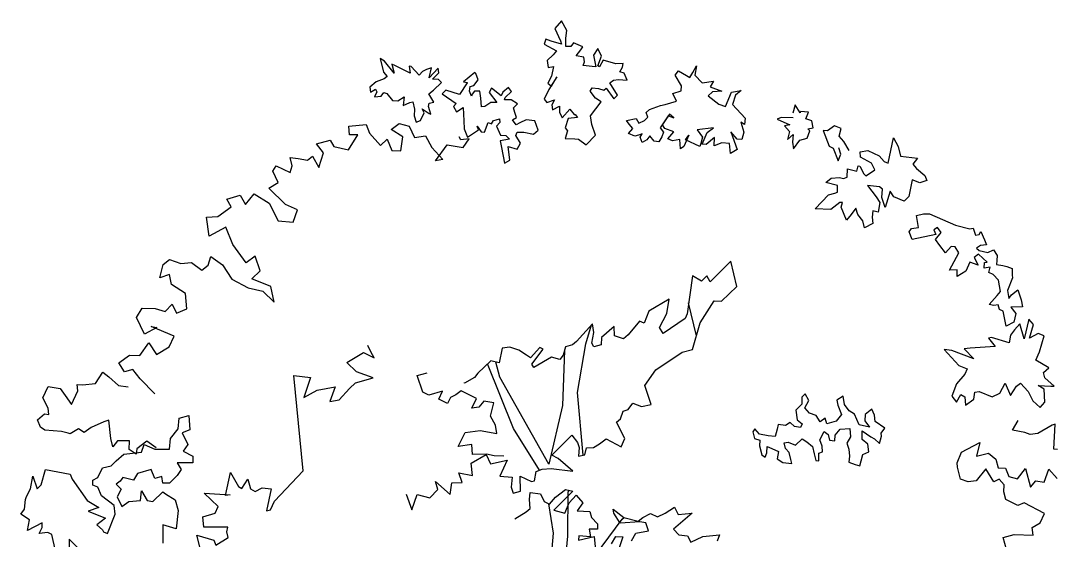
# Model space of a CAD drawing. Header units: millimetres. Extents: x -4829 to 17751, y -2575 to 15731.
# Drawn here: x 2373 to 3037, y -1920 to -1587 of the extents above; entities that cross this region are included whole.
import ezdxf

# ---------------------------------------------------------------- set-up
doc = ezdxf.new("R2010")
doc.units = ezdxf.units.MM
doc.layers.add('VERDE_alberi', color=104, linetype='Continuous', plot=False)

msp = doc.modelspace()

# ---------------------------------------------------------------- linework, layer by layer
at = {"layer": 'VERDE_alberi', "color": 0}
for points in [[(2748.65, -1629.91), (2753.59, -1636.72), (2755.99, -1634.41), (2750.96, -1626.46), (2753.33, -1624.87), (2756.49, -1624.46), (2762.18, -1624.74), (2760.26, -1620.37), (2757.44, -1619.51), (2759.17, -1616.46), (2759.43, -1614.05), (2754.84, -1614.39), (2746.69, -1611.98), (2744.34, -1616.14), (2743.23, -1615.51), (2745.53, -1609.5), (2743.2, -1604.53), (2740.42, -1608.81), (2742.05, -1616.31), (2739.63, -1616.05), (2733.82, -1615.32), (2734.79, -1612.95), (2734.22, -1610.07), (2729.28, -1609.1), (2732.46, -1605.41), (2733.55, -1603.47), (2727.69, -1600.89), (2726, -1603.23), (2722.72, -1603.21), (2722.85, -1597.8), (2723.37, -1592.97), (2719.97, -1586.67), (2715.73, -1591.59), (2719.34, -1599.47), (2719.94, -1601.64), (2713.33, -1599.74), (2709.96, -1598.57), (2708.95, -1601.66), (2716.73, -1606.05), (2714.61, -1608.51), (2710.71, -1612.16), (2711.49, -1616.62), (2714.81, -1615.93), (2713.5, -1622.14), (2711.27, -1626.74), (2713.46, -1628.7), (2716.9, -1622.6), (2711.93, -1630.77), (2708.77, -1637.02), (2710.52, -1639.11), (2715.45, -1637.5), (2713.73, -1640.56), (2714.14, -1643.71), (2718.67, -1641.52), (2718.78, -1645.23), (2720.3, -1649.02), (2725.29, -1643.42), (2728.11, -1646.84), (2728.83, -1646.88), (2730.3, -1648.81), (2724.14, -1649.35), (2722.27, -1655.25), (2723.75, -1657.18), (2722.35, -1662.24), (2728.48, -1662.41), (2730.9, -1662.67), (2735.86, -1666.21), (2741.87, -1660.09), (2739.5, -1653.27), (2738.63, -1647.66), (2745.5, -1638.74), (2741.77, -1636.26), (2738.42, -1631.82), (2739.67, -1629.6), (2743.79, -1630.09), (2747.16, -1631.26)], [(2637.95, -1631.23), (2642.9, -1626.34), (2641.15, -1624.26), (2637.16, -1624.2), (2641.36, -1619.99), (2640.79, -1617.11), (2635.06, -1623.38), (2636.52, -1616.89), (2633.33, -1618.01), (2630.84, -1619.17), (2628.72, -1621.63), (2623.43, -1616.09), (2622.16, -1615.74), (2622.94, -1620.2), (2613.47, -1615.59), (2611.09, -1614.61), (2612.66, -1620.25), (2606.33, -1612.66), (2603.71, -1610.81), (2605.7, -1619.62), (2608.13, -1622.45), (2606.2, -1623.92), (2601.11, -1625.8), (2596.94, -1629.3), (2597.36, -1632.46), (2600.59, -1630.63), (2601.51, -1632.24), (2600.06, -1635.45), (2604.37, -1634.95), (2606.06, -1632.61), (2607.88, -1633.28), (2611.5, -1637.88), (2615.06, -1638.06), (2619.04, -1635.55), (2618.48, -1641.08), (2622.58, -1639.01), (2624.59, -1638.68), (2625.65, -1643.3), (2625.44, -1647.57), (2626.8, -1651.63), (2629.56, -1650.63), (2631.95, -1645.76), (2630.51, -1643.12), (2635.07, -1646.06), (2636.18, -1646.69), (2634.57, -1641.75), (2635.11, -1639.5), (2638, -1638.93), (2634.84, -1633.49)], [(2828.61, -1658.01), (2832.62, -1669.17), (2828.29, -1671.87), (2827.69, -1665.45), (2822.78, -1665.02), (2817.93, -1666.97), (2818.21, -1661.5), (2812.87, -1665.98), (2810.13, -1665.84), (2813.43, -1658.34), (2817.41, -1655.44), (2806.94, -1656.55), (2810.36, -1661.29), (2809.42, -1665.44), (2808.78, -1667.42), (2799.49, -1663.11), (2801.65, -1660.12), (2798.55, -1667.27), (2796.29, -1668.8), (2795.85, -1662.93), (2791.25, -1663.61), (2788.2, -1662.36), (2792.07, -1657.99), (2786.34, -1655.7), (2784.81, -1653.43), (2788.57, -1647.59), (2791.97, -1649.04), (2789.17, -1646.53), (2783.25, -1655.36), (2785.5, -1658.03), (2784.25, -1661.07), (2782.44, -1664.26), (2779.36, -1663.92), (2776.6, -1660.5), (2774.65, -1663.14), (2771.82, -1664.82), (2770.54, -1661.29), (2771.74, -1659.16), (2769.31, -1660.13), (2767.09, -1660.75), (2762.98, -1658.9), (2765.7, -1655.75), (2763.45, -1653.08), (2761.57, -1650.61), (2767.83, -1649.47), (2769.52, -1652.29), (2773.26, -1650.65), (2775.37, -1648.57), (2774.24, -1645.59), (2776.35, -1643.51), (2783.42, -1640.94), (2786.56, -1640.37), (2793.78, -1638.36), (2791.47, -1633.31), (2796.67, -1631.57), (2797.01, -1628.48), (2792.97, -1621.52), (2794.93, -1618.88), (2800.26, -1621.89), (2802.39, -1623.09), (2804.2, -1619.9), (2806.6, -1615.64), (2805.57, -1621.61), (2810.26, -1626.59), (2817.44, -1625.49), (2815.43, -1629.04), (2822.79, -1631.79), (2816.92, -1632.22), (2814.05, -1634.82), (2820.91, -1640.09), (2825.22, -1641.59), (2828.96, -1632.47), (2835.23, -1631.32), (2831.61, -1634.43), (2829.67, -1640.35), (2837.82, -1649.16), (2837.44, -1653.16), (2834.95, -1651.76), (2837.01, -1658.07), (2835.67, -1662.93), (2832.58, -1662.59)], [(2659.47, -1626.53), (2654.53, -1633.98), (2645.82, -1631.26), (2643.42, -1633.57), (2652.39, -1639.72), (2650.58, -1641.63), (2652.7, -1645.02), (2656.83, -1642.23), (2657.4, -1650.96), (2657.43, -1656.1), (2659.6, -1661.34), (2666.68, -1656.56), (2665.8, -1654.24), (2668.47, -1657.94), (2670.61, -1658.04), (2672.9, -1652.03), (2675, -1652.85), (2676.25, -1650.63), (2677.99, -1650.14), (2680.16, -1649.54), (2680.33, -1651.83), (2678.21, -1654.29), (2680.78, -1660.13), (2684.34, -1660.31), (2686.64, -1662.7), (2680.6, -1663.68), (2681.53, -1667.87), (2683.45, -1678.09), (2686.84, -1675.98), (2685.84, -1667.37), (2691.46, -1669.08), (2693.65, -1665.2), (2690.62, -1660.19), (2691.44, -1658.1), (2695.87, -1658.03), (2702.08, -1659.35), (2704.91, -1656.92), (2702.78, -1650.97), (2697.4, -1650.12), (2693.3, -1652.2), (2690.82, -1653.36), (2688.55, -1650.25), (2691.19, -1648.81), (2690.06, -1645.62), (2689.21, -1642.58), (2691.77, -1640), (2687.76, -1637.37), (2683.33, -1637.43), (2683.84, -1635.89), (2687.89, -1631.96), (2686.01, -1629.44), (2682.43, -1632.54), (2681.18, -1634.76), (2675.14, -1629.89), (2673.58, -1632.66), (2678.4, -1639.04), (2674.68, -1639.14), (2670.71, -1641.65), (2668.69, -1641.97), (2668.26, -1636.24), (2667.49, -1631.78), (2664.2, -1631.76), (2662.67, -1633.82), (2662.33, -1635.09), (2660.92, -1631.74), (2661.41, -1628.8), (2663.67, -1628.17), (2666.42, -1624.6), (2665.05, -1620.54), (2664.37, -1619.79), (2657.03, -1625.96), (2659.62, -1626.3)], [(2929.45, -1677.98), (2932.96, -1661.8), (2935.85, -1667.32), (2937.48, -1673.59), (2948.41, -1674.72), (2945.27, -1678.74), (2947.78, -1681.5), (2953.06, -1686.01), (2954.44, -1689.02), (2949.8, -1690.53), (2944.9, -1688.77), (2942.77, -1699.44), (2939.88, -1702.45), (2933.1, -1699.69), (2930.84, -1695.92), (2927.7, -1706.34), (2925.57, -1699.94), (2925.81, -1694.67), (2924.06, -1693.16), (2916.27, -1692.29), (2921.92, -1699.56), (2924.19, -1703.33), (2923.18, -1709.47), (2919.67, -1708.59), (2919.17, -1712.73), (2919.8, -1716.62), (2914.27, -1719.51), (2913.27, -1714.99), (2910, -1710.98), (2908.87, -1706.96), (2905.73, -1710.98), (2902.72, -1714.49), (2899.45, -1706.21), (2900.2, -1703.2), (2898.57, -1703.33), (2892.67, -1707.72), (2882.63, -1707.34), (2891.29, -1698.31), (2895.3, -1697.18), (2897.06, -1696.55), (2897.06, -1692.29), (2889.52, -1690.4), (2892.91, -1687.52), (2898.31, -1687.27), (2900.82, -1687.89), (2903.21, -1686.89), (2903.46, -1681.62), (2909.49, -1683.13), (2910.36, -1679.61), (2911.37, -1679.86), (2913.88, -1684.76), (2915.14, -1686.14), (2918.28, -1684.26), (2920.91, -1682.25), (2918.78, -1677.98), (2911.74, -1674.09), (2911.49, -1670.83), (2916.51, -1669.95), (2923.67, -1673.34), (2927.06, -1676.85)], [(2972.8, -1717.84), (2981.85, -1720.1), (2984.11, -1719.6), (2985.62, -1724.24), (2987.88, -1723.74), (2988.88, -1721.86), (2991.27, -1727.25), (2992.65, -1730.26), (2988.76, -1730.89), (2986.25, -1732.4), (2988.01, -1733.9), (2993.53, -1735.28), (2997.17, -1733.53), (2999.43, -1737.29), (2999.18, -1740.43), (2999.06, -1743.06), (3003.2, -1743.56), (3005.71, -1744.19), (3009.11, -1745.57), (3009.11, -1749.84), (3009.23, -1751.47), (3006.1, -1759.75), (3006.98, -1764.76), (3008.61, -1762.51), (3012.63, -1759.24), (3014.76, -1765.64), (3015.77, -1770.16), (3008.24, -1770.41), (3011.5, -1774.42), (3010.12, -1779.94), (3005.23, -1782.45), (3003.34, -1772.92), (3000.96, -1771.79), (3000.07, -1768.9), (2997.31, -1769.28), (2994.3, -1768.53), (2999.44, -1762.88), (3001.7, -1760.25), (3000.32, -1752.97), (2996.93, -1749.46), (2994.04, -1748.2), (2994.92, -1744.69), (2991.02, -1745.32), (2991.4, -1741.68), (2993.03, -1741.55), (2987.38, -1736.41), (2984.74, -1738.42), (2987.26, -1743.31), (2981.86, -1741.43), (2979.35, -1747.2), (2973.7, -1750.59), (2973.7, -1746.32), (2968.8, -1746.7), (2974.82, -1735.41), (2972.56, -1731.64), (2969.92, -1731.52), (2966.28, -1735.41), (2962.64, -1730.77), (2959.88, -1726.88), (2963.64, -1722.49), (2961.25, -1719.22), (2958.74, -1720.73), (2960.13, -1723.74), (2944.93, -1726.88), (2942.92, -1722.11), (2944.55, -1719.85), (2948.95, -1719.35), (2947.69, -1711.57), (2952.21, -1710.57), (2955.98, -1710.44)], [(3026.64, -1799.03), (3029.58, -1788.76), (3025.67, -1787.3), (3020.28, -1790.23), (3022.73, -1781.43), (3019.79, -1778.01), (3016.86, -1790.72), (3013.92, -1780.94), (3010.5, -1784.85), (3008.05, -1788.27), (3007.07, -1793.16), (2995.82, -1789.74), (2993.86, -1790.23), (2998.27, -1795.61), (2982.12, -1796.58), (2978.21, -1797.07), (2984.57, -1803.43), (2970.38, -1798.05), (2965.49, -1797.56), (2974.78, -1807.83), (2980.16, -1809.78), (2978.7, -1813.2), (2973.31, -1819.56), (2970.38, -1827.38), (2973.31, -1831.29), (2976.25, -1826.4), (2978.7, -1827.87), (2979.19, -1833.24), (2984.57, -1829.33), (2985.06, -1824.93), (2987.99, -1824.44), (2996.31, -1827.87), (3001.2, -1825.42), (3004.63, -1819.07), (3008.05, -1826.89), (3011.97, -1821.02), (3014.41, -1819.07), (3019.31, -1824.44), (3022.24, -1830.31), (3027.13, -1834.71), (3030.07, -1831.29), (3029.58, -1822.98), (3025.67, -1820.53), (3033.98, -1821.02), (3035.94, -1821.02), (3030.07, -1815.65), (3029.09, -1812.22), (3032.52, -1809.29), (3024.2, -1804.4)], [(2923.91, -1857.67), (2925.22, -1852.96), (2924.95, -1851.05), (2927.32, -1848.01), (2921.19, -1843.68), (2920.83, -1839.56), (2919.07, -1835.76), (2914.78, -1839.17), (2914.58, -1843.29), (2917.66, -1847.35), (2911.03, -1845.85), (2907.89, -1838.98), (2904.52, -1836.84), (2901.44, -1832.78), (2900.72, -1827.32), (2896.7, -1829.88), (2897.33, -1833.15), (2899.61, -1839.19), (2896.13, -1843.38), (2890.13, -1845.14), (2889.21, -1841.6), (2885.98, -1843.82), (2883.42, -1839.79), (2878.98, -1838.19), (2876.15, -1834.93), (2878.54, -1830.24), (2876.25, -1825.84), (2874.09, -1828.08), (2874.18, -1832.48), (2870.37, -1836.45), (2871.11, -1842.47), (2874.44, -1845.22), (2873.36, -1847.39), (2869.51, -1846.91), (2866.74, -1844.25), (2863.74, -1846.23), (2859.04, -1845.48), (2858.3, -1848.53), (2856.99, -1853.24), (2852.58, -1852.77), (2847.03, -1851.76), (2843.97, -1848.26), (2842.65, -1850.2), (2843.81, -1854.63), (2847.16, -1855.64), (2846.95, -1859.2), (2848.43, -1864.93), (2850.66, -1866.53), (2851.73, -1863.79), (2851.93, -1859.67), (2854.95, -1861.01), (2859.11, -1862.8), (2858.36, -1867.5), (2862.01, -1869.91), (2867.79, -1870.59), (2867.17, -1867.89), (2866.01, -1863.46), (2863.75, -1860.84), (2862.88, -1857.25), (2865.31, -1856.92), (2870.08, -1858.74), (2874.35, -1854.77), (2877.39, -1856.68), (2881.05, -1859.65), (2881.99, -1864.31), (2883.16, -1868.65), (2885.13, -1868.89), (2884.98, -1863.97), (2887.49, -1863.08), (2887.09, -1859.48), (2885.65, -1855.44), (2888.54, -1850.13), (2891.06, -1852), (2891.98, -1855.55), (2895.27, -1856.04), (2895.47, -1852.48), (2898.72, -1848.53), (2905.03, -1848.17), (2905.42, -1853.4), (2903.02, -1857.53), (2904.22, -1861.34), (2904.83, -1865.78), (2904.35, -1869.63), (2908.26, -1871.19), (2911.28, -1871.97), (2912.11, -1868.91), (2913.33, -1864.77), (2917.19, -1863.05), (2916.52, -1858.1), (2912.86, -1855.13), (2912.79, -1849.65), (2918.39, -1853.38), (2920.86, -1854.74)]]:
    msp.add_lwpolyline(points, close=True, dxfattribs=at)
for points in [[(2868.56, -1648.86), (2860.85, -1648.73), (2858.43, -1649.75), (2866.36, -1653.35), (2862.93, -1654.11), (2866.15, -1657.79), (2865.05, -1662.91), (2868.56, -1659.65), (2868.23, -1664.61), (2868.78, -1668.88), (2872.89, -1663.25), (2877.55, -1661.9), (2879.24, -1657.28), (2877.92, -1656.06), (2881.36, -1655.29), (2880.51, -1650.76), (2876.82, -1649.66), (2878.43, -1645.39), (2873.34, -1644.84), (2873.13, -1645.68), (2869.91, -1640.56), (2868.39, -1645.94)], [(2459.17, -1825.95), (2449.57, -1816.25), (2445.04, -1810.35), (2439.62, -1811.71), (2435.94, -1805.94), (2442.75, -1801.11), (2449.45, -1801.25), (2455.22, -1793.23), (2460.17, -1800.7), (2468.28, -1795.85), (2471.49, -1788.96), (2456.8, -1782.83), (2460.4, -1783.37), (2452.39, -1787.59), (2447.26, -1777.04), (2451.01, -1770.88), (2459.2, -1771.25), (2465.65, -1773.1), (2470.27, -1768.37), (2473.07, -1774.22), (2479.59, -1771.3), (2478.67, -1761.61), (2469.8, -1755.71), (2468.58, -1749.44), (2462.19, -1751.52), (2464.35, -1742.94), (2468.54, -1739.67), (2475.74, -1742.28), (2482.54, -1741.79), (2489.17, -1746.7), (2493.36, -1743.42), (2495.07, -1737.82), (2502.49, -1743.29), (2508.48, -1752.44), (2518.94, -1757.93), (2528.39, -1760.01), (2535.55, -1767.18), (2533.39, -1757.08), (2521.32, -1752.22), (2526.67, -1746.95), (2523.54, -1737.57), (2517.67, -1741.89), (2509.03, -1730.17), (2504.64, -1719.08), (2494, -1724.85), (2492.16, -1712.63), (2499.6, -1712.24), (2508.14, -1705.94), (2505.18, -1701.15), (2513.82, -1698.55), (2517.26, -1704.49), (2522.84, -1697.74), (2532.35, -1703.74), (2538.23, -1715.05), (2547.87, -1715.86), (2550.58, -1708.02), (2542.87, -1704.46), (2532.31, -1693.96), (2538.28, -1690.31), (2534.83, -1683.06), (2536.86, -1679.67), (2545.95, -1684.09), (2547.26, -1679.73), (2545.91, -1674.31), (2551, -1675.08), (2556.94, -1675.98), (2560.15, -1673.43), (2564.25, -1680.78), (2567.18, -1671.45), (2562.86, -1665.59), (2571.46, -1663.2), (2573.89, -1667.26), (2583.31, -1669.55), (2589.33, -1659.83), (2583.9, -1659.87), (2583.43, -1654.38), (2594.67, -1653.26), (2596.87, -1658.8), (2603.93, -1666.6), (2608.21, -1662.69), (2611.04, -1669.84), (2616.86, -1670.07), (2618.21, -1661.16), (2610.69, -1656.33), (2615.82, -1652.55), (2622.27, -1654.39), (2625.73, -1661.65), (2632.63, -1660.52), (2636.72, -1667.87), (2643.79, -1675.67), (2639.11, -1676.48), (2646.72, -1666.34), (2656.9, -1667.88), (2660.77, -1662.39), (2655.46, -1663.11), (2654.42, -1661.05)], [(2904.47, -1669.83), (2901.07, -1664.18), (2898.18, -1660.8), (2899.44, -1655.78), (2895.04, -1654.15), (2890.52, -1657.28), (2887.89, -1657.16), (2891.78, -1667.19), (2894.17, -1668.32), (2897.44, -1676.6), (2899.07, -1672.21), (2897.94, -1668.2)], [(2620.32, -1890.12), (2623.9, -1900.17), (2627.4, -1890.54), (2635.47, -1892.67), (2640.71, -1887.33), (2639.21, -1882.14), (2648.55, -1890.35), (2649.55, -1882.94), (2656.3, -1882.8), (2654.13, -1876.48), (2662.77, -1878.27), (2661.97, -1870.39), (2671.61, -1864.78), (2674.34, -1870.77), (2685.06, -1868.32), (2680.43, -1878.6), (2688.41, -1879.26), (2687.64, -1885.78), (2689.06, -1889.5), (2693.69, -1888.32), (2693.36, -1878.65), (2700.63, -1882), (2702.66, -1881.58), (2703.75, -1875.63), (2707.48, -1874.21), (2713.34, -1873.84), (2727.26, -1875.58), (2717.92, -1867.37), (2713.68, -1865.3), (2726.67, -1852.41), (2730.21, -1857.18), (2731.29, -1860.34), (2730.77, -1865.96), (2734.83, -1865.11), (2736.01, -1860.62), (2740.4, -1860.34), (2744.37, -1858.03), (2748.57, -1854.82), (2758.3, -1859.77), (2760.61, -1854.63), (2755.24, -1844.11), (2757.74, -1841.89), (2759.49, -1837.08), (2762.66, -1835.99), (2765.64, -1831.98), (2771.35, -1833.96), (2777.44, -1832.69), (2773.44, -1820.61), (2780.43, -1810.46), (2797.34, -1799.09), (2804, -1797.48), (2808.97, -1780.43), (2817.97, -1766.25), (2822.69, -1766.54), (2832.38, -1757.1), (2828.65, -1740.82), (2815.42, -1754.14), (2813.11, -1750.18), (2809.8, -1753.62), (2804, -1750.18), (2800.48, -1774.5), (2799.2, -1777.52), (2785.12, -1787.24), (2782.81, -1783.28), (2787.54, -1774.45), (2789.01, -1765.25), (2775.98, -1772.85), (2772.95, -1780.68), (2769.93, -1779.41), (2762.84, -1788.09), (2759.77, -1790.64), (2754.06, -1788.66), (2753.69, -1782.81), (2745.61, -1789.79), (2745.32, -1794.51), (2740.69, -1795.69), (2739.37, -1793.42), (2740.7, -1786.58), (2739.76, -1781.06), (2729.6, -1792.29), (2727.1, -1794.51), (2722.47, -1795.69), (2721.05, -1801.07), (2718.87, -1803.85), (2713.49, -1802.44), (2702.16, -1809.04), (2700.84, -1806.78), (2708.16, -1797.2), (2706.04, -1796.16), (2699.99, -1802.72), (2697.53, -1801.12), (2692.63, -1797.91), (2686.92, -1795.93), (2681.96, -1796.54), (2679.92, -1806.07), (2674.54, -1804.66), (2666.22, -1812.54), (2664.05, -1815.32), (2657.81, -1818.95), (2657.76, -1818.56)], [(2806.55, -1788.75), (2801.48, -1767.6)], [(2733.85, -1865.31), (2730.25, -1825.09), (2735.68, -1793.86), (2739.29, -1781.57)], [(2488.48, -1925.73), (2486.1, -1916.45), (2496.96, -1919.74), (2498.12, -1922.85), (2506.14, -1918.04), (2505.34, -1914.43), (2505.96, -1911.47), (2490.56, -1911.33), (2489.95, -1904.84), (2497.7, -1902.48), (2499.65, -1898.21), (2490.78, -1889.53), (2507.43, -1890.58), (2504.43, -1891.06), (2507.55, -1876.27), (2512.74, -1885.32), (2514.91, -1886.51), (2518.79, -1880.6), (2520.44, -1886.71), (2523.35, -1888.44), (2528.04, -1886.14), (2533.63, -1886.77), (2530.63, -1900.89), (2533.38, -1900.22), (2535.8, -1894.77), (2554.3, -1875.29), (2548.32, -1814.22), (2558.84, -1815.37), (2554.77, -1828.34), (2563.22, -1823.45), (2574.66, -1821.44), (2571.32, -1830.77), (2577.32, -1829.8), (2584.06, -1822.56), (2587.87, -1818.86), (2599.22, -1815.71), (2588.48, -1811.73), (2582.23, -1805.71), (2592.86, -1799.37), (2599.79, -1802.87), (2597.64, -1799.04), (2595.67, -1794.96)], [(2721.85, -1798.03), (2720.62, -1833.46), (2711.85, -1870.98)], [(2459.91, -1860.54), (2453.92, -1856.29), (2447.47, -1861.13), (2447.14, -1864.63), (2442.66, -1861.62), (2442.79, -1856.05), (2435.16, -1856.13), (2432.08, -1859.93), (2430.82, -1854.49), (2429.62, -1842.8), (2426.26, -1843.84), (2418.3, -1847.44), (2413.77, -1850.69), (2410.05, -1848.29), (2404.84, -1851.6), (2403.39, -1851.06), (2399.13, -1850.1), (2388.61, -1849.1), (2385.65, -1847.32), (2383.78, -1842.65), (2388.24, -1838.71), (2391.06, -1839.12), (2390.64, -1834.99), (2387.18, -1828.4), (2390.6, -1821.1), (2398.37, -1822.38), (2401.61, -1826.92), (2405.68, -1832.75), (2409.64, -1824.01), (2409.22, -1819.88), (2412.72, -1820.22), (2420.97, -1819.37), (2425.76, -1811.93), (2429.55, -1815.01), (2435.68, -1820.64), (2442, -1821.38)], [(2705.92, -1874.81), (2689.21, -1848.09), (2672.51, -1806.58)], [(2711.85, -1870.98), (2680.48, -1815.13), (2677.74, -1805.5)], [(2682.89, -1865.9), (2676.83, -1865.62), (2671.86, -1864.52), (2662.77, -1864.8), (2662.49, -1858.46), (2653.67, -1859.56), (2658.07, -1850.74), (2667.72, -1849.37), (2678.47, -1851.3), (2677.64, -1846.06), (2674.33, -1840.27), (2676.53, -1831.73), (2670.18, -1830.63), (2666.88, -1834.49), (2662.47, -1835.04), (2665.5, -1828.98), (2655.57, -1824.02), (2652.26, -1826.5), (2648.68, -1828.15), (2646.75, -1832.01), (2641.24, -1829.25), (2643.71, -1824.29), (2634.89, -1826.77), (2631.03, -1824.84), (2627.44, -1814.1), (2633.78, -1812.45)], [(2395.41, -1926.57), (2392.92, -1916.01), (2390.44, -1914.76), (2384.84, -1915.38), (2386.7, -1911.66), (2386.7, -1908.55), (2377.37, -1913.52), (2378.62, -1906.69), (2373.02, -1902.96), (2375.51, -1899.85), (2376.13, -1893.64), (2376.75, -1891.77), (2379.24, -1886.8), (2380.72, -1878.72), (2383.59, -1886.8), (2386.08, -1884.32), (2389.04, -1874.32), (2404.74, -1877.48), (2405.98, -1880.59), (2415.61, -1894.38), (2423.07, -1898.73), (2416.23, -1901.22), (2427.43, -1905.57), (2421.83, -1909.92), (2425.56, -1913.02), (2426.18, -1914.27), (2428.67, -1915.51), (2433.65, -1903.08), (2433.02, -1897.49), (2424.94, -1891.28), (2422.45, -1885.68), (2419.34, -1884.44), (2419.34, -1881.33), (2422.45, -1879.47), (2425.56, -1873.26), (2431.16, -1872.01), (2434.27, -1868.91), (2439.24, -1864.56), (2450.44, -1863.31), (2452.3, -1858.34), (2459.15, -1861.45), (2468.48, -1861.45), (2469.1, -1854.62), (2474.07, -1848.4), (2474.69, -1841.57), (2480.91, -1839.7), (2481.54, -1849.02), (2476.56, -1850.89), (2480.29, -1858.34), (2477.18, -1862.69), (2483.4, -1865.8), (2483.4, -1870.15), (2473.45, -1870.15), (2475.94, -1874.5), (2473.45, -1878.23), (2468.48, -1883.2), (2464.12, -1883.2), (2463.5, -1878.85), (2459.15, -1880.09), (2456.66, -1874.5), (2447.95, -1876.98), (2445.46, -1881.33), (2438.62, -1879.47), (2436.76, -1881.96), (2434.27, -1883.82), (2437.38, -1886.93), (2434.89, -1891.9), (2438, -1898.11), (2442.35, -1895), (2449.82, -1894.38), (2450.44, -1888.17), (2454.17, -1894.38), (2457.9, -1895), (2464.12, -1888.79), (2465.99, -1890.03), (2472.21, -1893.76), (2474.07, -1900.6), (2472.83, -1912.4), (2464.12, -1909.92), (2464.12, -1921.72)], [(3038.11, -1861.49), (3035.83, -1861.36), (3036.73, -1845.43), (3034.64, -1846), (3025.65, -1851.43), (3020.58, -1852.07), (3017.23, -1850.74), (3009.32, -1849.16), (3012.87, -1842.96)], [(3005.49, -1925.67), (3003.4, -1918.02), (3010.36, -1916.13), (3022.45, -1916.57), (3021.82, -1911.51), (3027.01, -1908.6), (3029.86, -1902.59), (3016.77, -1895.7), (3012.78, -1897.53), (3005, -1893.68), (3003.67, -1888.81), (3003.92, -1884.25), (3000.7, -1880.65), (2997.41, -1882.29), (2992.16, -1874.01), (2986.01, -1881.66), (2980.95, -1882.29), (2976.02, -1880.65), (2973.93, -1873), (2973.87, -1870.03), (2976.53, -1863.32), (2988.3, -1857.13), (2986.21, -1865.92), (2993.87, -1863.83), (2998.68, -1867.75), (3000.2, -1873.31), (3004.75, -1873.57), (3006.96, -1878.94), (3012.6, -1880.4), (3017.54, -1873.82), (3020.76, -1885.65), (3024.18, -1881.72), (3029.62, -1882.48), (3032.6, -1874.2), (3037.98, -1880.21)], [(2690.08, -1906.13), (2697.4, -1901.6), (2699.84, -1899.51), (2699.48, -1893.59), (2699.83, -1889.06), (2706.44, -1890.11), (2708.88, -1894.98), (2712.36, -1896.72), (2716.19, -1892.2), (2722.45, -1887.32), (2727.32, -1888.37), (2715.15, -1900.55), (2722.11, -1902.3), (2724.89, -1895.68), (2729.41, -1890.8), (2733.59, -1895.68), (2730.12, -1900.9), (2738.12, -1901.25), (2739.17, -1905.08), (2743, -1909.26), (2743, -1912.74), (2737.78, -1912.74), (2738.48, -1917.62), (2731.17, -1916.92), (2730.83, -1919.71), (2740.92, -1917.27), (2741.62, -1923.89)], [(2734.99, -2100.12), (2736.23, -2082.3), (2736.64, -2044.83), (2733.9, -2008.57), (2726.95, -1963.47), (2721.38, -1944.27), (2724.01, -1917.13), (2724.31, -1888.89), (2724.77, -1887.82)], [(2718.82, -2113.16), (2717.19, -1979.8), (2711.5, -1954.56), (2714.75, -1915.3), (2711.76, -1896.42)], [(2764.94, -1920.06), (2767.72, -1915.18), (2775.72, -1913.79), (2773.98, -1908.56), (2770.15, -1907.87), (2757.62, -1908.91), (2753.44, -1902.3), (2753.09, -1899.86), (2760.05, -1905.08), (2769.1, -1907.52), (2772.23, -1905.08), (2777.1, -1902.64), (2781.63, -1904.73), (2786.5, -1902.3), (2792.41, -1898.46), (2794.85, -1903.34), (2803.9, -1902.3), (2791.73, -1912.74), (2795.21, -1916.23), (2800.78, -1916.92), (2802.87, -1921.1), (2810.53, -1917.27), (2821.32, -1916.23), (2819.93, -1920.4)], [(2723.99, -1953.25), (2758.95, -1906.35), (2760.15, -1905.11)], [(2752.06, -1922.15), (2754.84, -1917.27), (2759.36, -1917.62), (2755.55, -1929.11)], [(2418.72, -1933.53), (2404.12, -1919.11), (2404.12, -1927.81)]]:
    msp.add_lwpolyline(points, dxfattribs=at)

doc.saveas('drawing.dxf')
